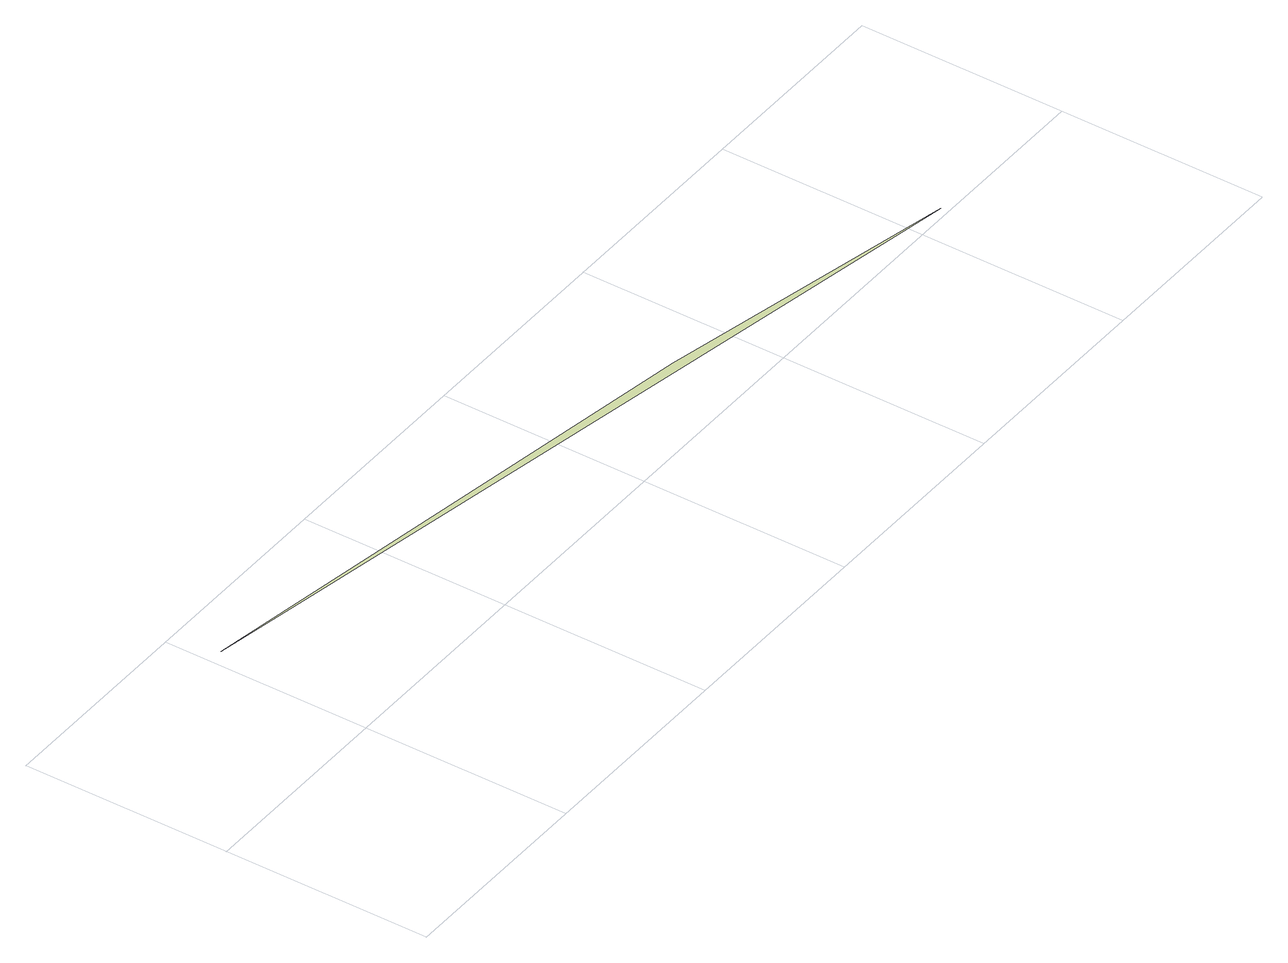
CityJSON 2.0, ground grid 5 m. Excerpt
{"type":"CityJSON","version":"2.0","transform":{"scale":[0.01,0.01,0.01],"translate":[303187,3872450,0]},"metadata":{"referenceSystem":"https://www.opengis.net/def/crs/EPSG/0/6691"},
"CityObjects":{
"landuse1":{"type":"LandUse","attributes":{"class":"203","LandUseDetailAttribute.prefecture":"22","LandUseDetailAttribute.city":"22203","LandUseDetailAttribute.surveyYear":2015},"geometry":[{"type":"MultiSurface","lod":"1","boundaries":[[[0,1,2]]]}]}
},
"vertices":[
[42,389,0],[2094,20,0],[1359,176,0]
]}
